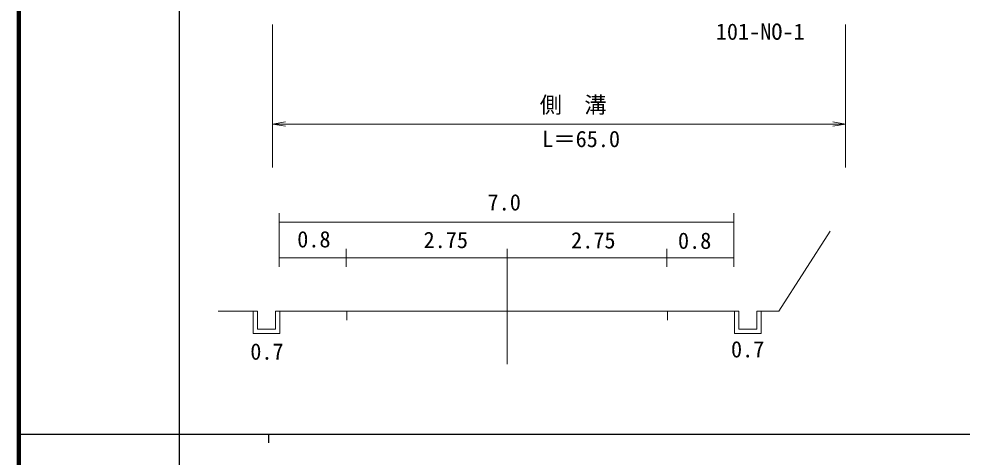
# Model space of a CAD drawing. Units: millimetres, scale not verified. Extents: x 40000 to 680000, y 20000 to 380000.
# Drawn here: x 40000 to 145828, y 202409 to 251547 of the extents above; entities that cross this region are included whole.
import ezdxf
from ezdxf.enums import TextEntityAlignment as Align

# ---------------------------------------------------------------- set-up
doc = ezdxf.new("R2010")
doc.units = ezdxf.units.MM
doc.header["$LTSCALE"] = 1000
for name, color, linetype, lineweight in [('M-STR-HTXT', 7, 'Continuous', 13), ('M-STR-STR3', 7, 'Continuous', 13), ('M-STR-STRC', 7, 'Continuous', 13), ('M-TTL', 2, 'Continuous', 140), ('M-TTL-BAND', 7, 'Continuous', 25)]:
    doc.layers.add(name, color=color, linetype=linetype, lineweight=lineweight)
doc.styles.add('ＭＳ ゴシック', font='')
doc.styles.get('ＭＳ ゴシック').set_extended_font_data('MS Gothic')

# ---------------------------------------------------------------- blocks, each defined once
blk = doc.blocks.new('open_arrow')
at = {"color": 0, "linetype": 'Continuous', "lineweight": -2}
blk.add_lwpolyline([(7.5, 1.25), (0, 0), (7.5, -1.25)], dxfattribs=at)

msp = doc.modelspace()

# ---------------------------------------------------------------- linework, layer by layer
at = {"layer": 'M-STR-HTXT'}
for p, q in [((69204, 223757), (69204, 229757)), ((120204, 223757), (120204, 229757)), ((120204, 228757), (69204, 228757)), ((125280, 218771), (131028, 227759)), ((76704, 225757), (76704, 223757)), ((94780, 212845), (94780, 225771)), ((112704, 225757), (112704, 223757)), ((120204, 224757), (69204, 224757)), ((66280, 218771), (62356, 218771)), ((66280, 218771), (66780, 218771)), ((66280, 216271), (66280, 218771)), ((66780, 218771), (66780, 216771)), ((112780, 218771), (68780, 218771)), ((68780, 216771), (68780, 218771)), ((69280, 218771), (69280, 216271)), ((76780, 217771), (76780, 218771)), ((112780, 217771), (112780, 218771)), ((120780, 218771), (112780, 218771)), ((120280, 218771), (120280, 216271)), ((120780, 216771), (120780, 218771)), ((123280, 218771), (122780, 218771)), ((122780, 218771), (122780, 216771)), ((123280, 216271), (123280, 218771)), ((123280, 218771), (125280, 218771)), ((69280, 216271), (66280, 216271)), ((66780, 216771), (68780, 216771)), ((120280, 216271), (123280, 216271)), ((122780, 216771), (120780, 216771))]:
    msp.add_line(p, q, dxfattribs=at)
at = {"layer": 'M-STR-STR3'}
for p, q in [((68466, 250923), (68466, 234879)), ((132753, 234879), (132753, 250923)), ((68466, 239746), (132753, 239746))]:
    msp.add_line(p, q, dxfattribs=at)
at = {"layer": 'M-TTL'}
msp.add_line((40000, 380000), (40000, 20000), dxfattribs=at)
at = {"layer": 'M-TTL-BAND'}
for p, q in [((58000, 370000), (58000, 20000)), ((40000, 205000), (579000, 205000)), ((68000, 205000), (68000, 204000))]:
    msp.add_line(p, q, dxfattribs=at)

# ---------------------------------------------------------------- block references
at = {"layer": 'M-STR-STR3', "xscale": 193, "yscale": 193}
msp.add_blockref('open_arrow', (68466, 239746), dxfattribs=at)
at = {"layer": 'M-STR-STR3', "xscale": 193, "yscale": 193, "rotation": 180}
msp.add_blockref('open_arrow', (132753, 239746), dxfattribs=at)

# ---------------------------------------------------------------- texts
at = {"layer": 'M-STR-HTXT', "style": 'ＭＳ ゴシック'}
for s, p in [('7.0', (92582, 229514)), ('0.8', (71229, 225373)), ('2.75', (85403, 225294)), ('2.75', (101954, 225257)), ('0.8', (113947, 225214)), ('0.7', (65963, 212783)), ('0.7', (119897, 213037))]:
    msp.add_text(s, height=1833, dxfattribs=at).set_placement(p, align=Align.BOTTOM_LEFT)
at = {"layer": 'M-STR-STR3', "style": 'ＭＳ ゴシック'}
for s, p in [('側\u3000溝', (98436, 240447)), ('L＝65.0', (98715, 236617))]:
    msp.add_text(s, height=1833, dxfattribs=at).set_placement(p, align=Align.BOTTOM_LEFT)
at = {"layer": 'M-STR-STRC', "style": 'ＭＳ ゴシック'}
msp.add_text('101-NO-1', height=1833, dxfattribs=at).set_placement((118188, 248648), align=Align.BOTTOM_LEFT)

doc.saveas('drawing.dxf')
